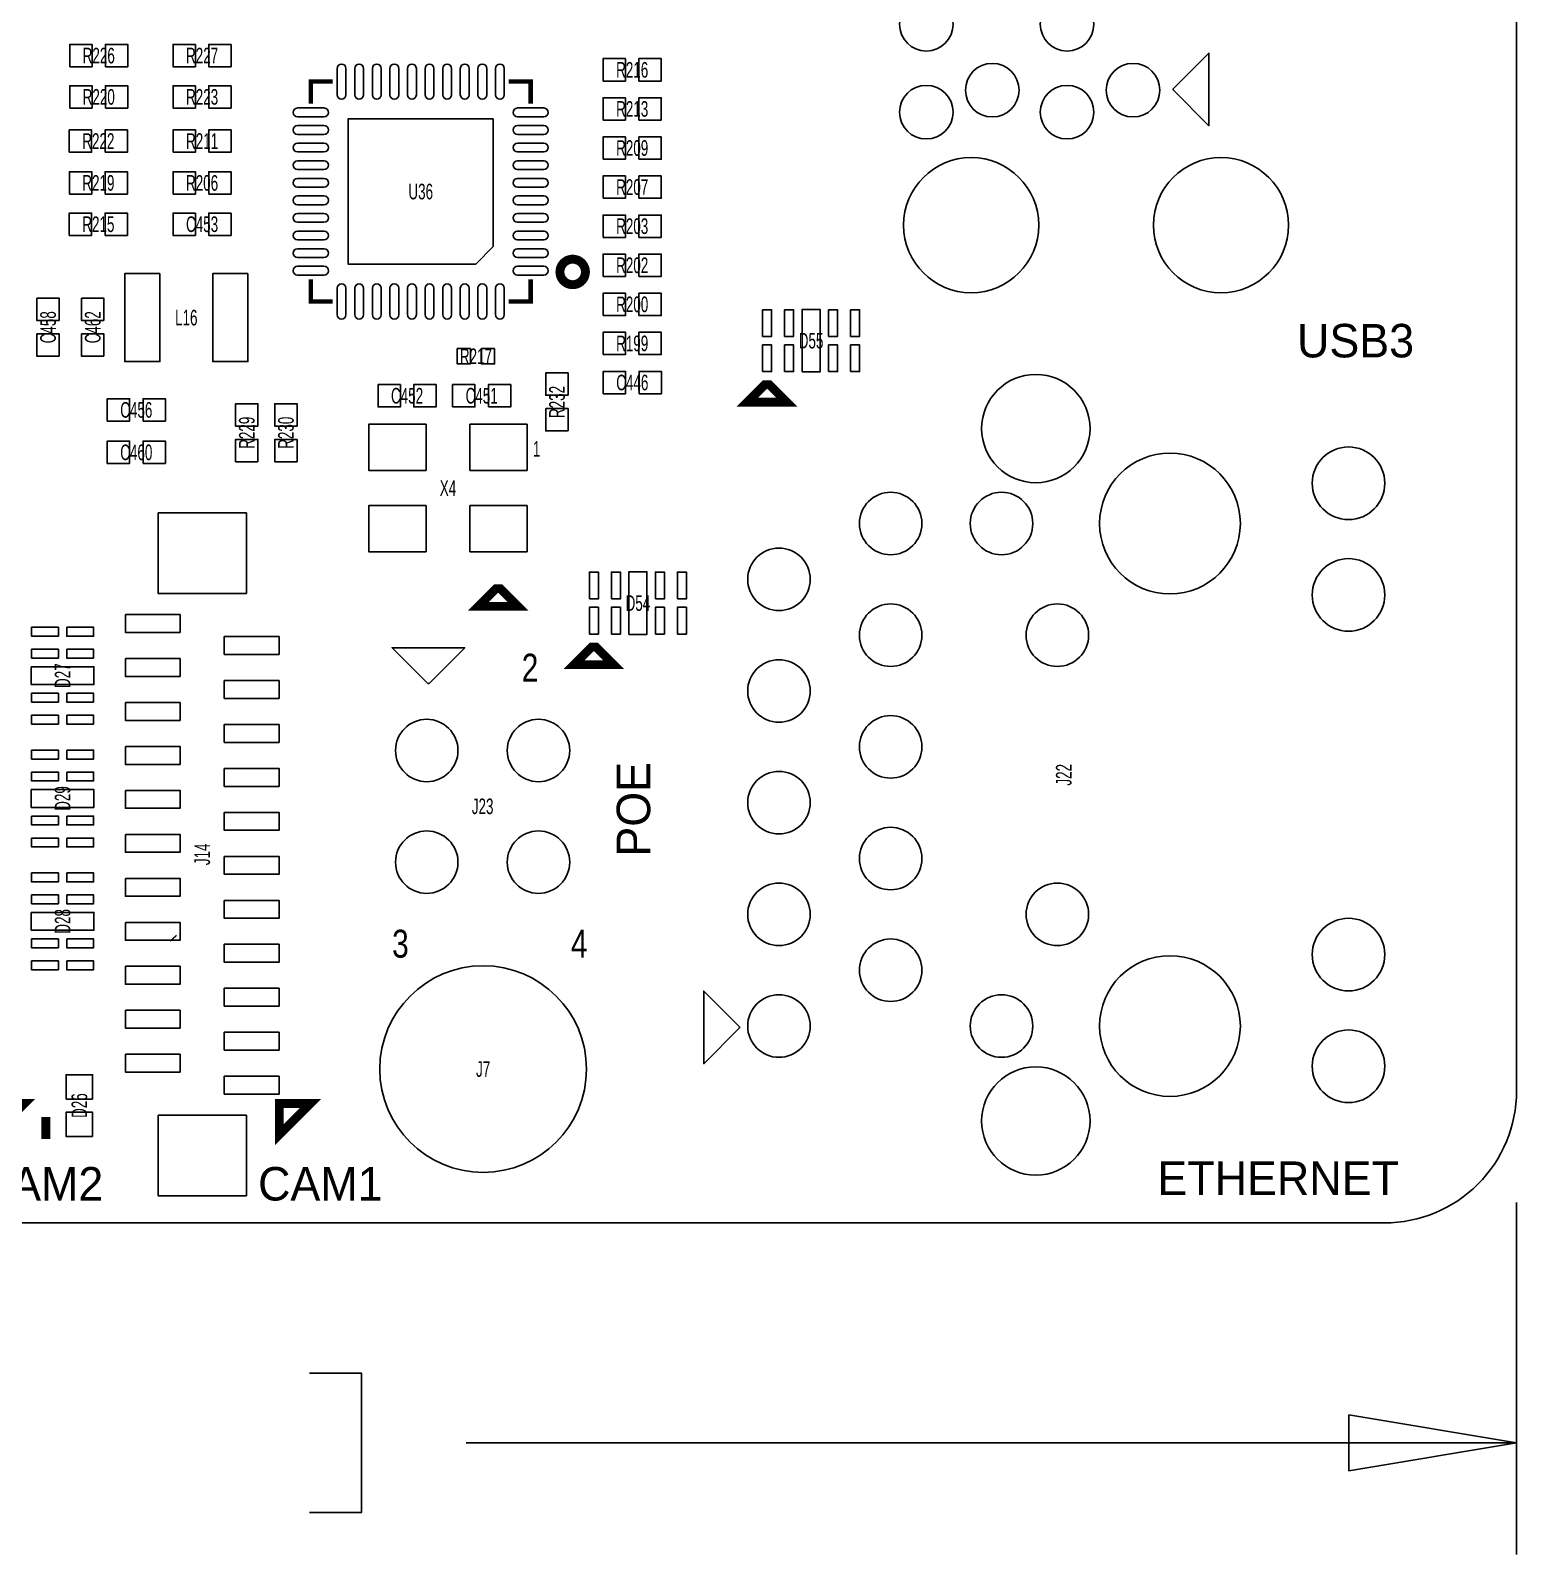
# Model space of a CAD drawing. Extents: x -9 to 288, y -8 to 181.
# Drawn here: x 51.21 to 85, y -7.54 to 27.12 of the extents above; entities that cross this region are included whole.
import ezdxf
from ezdxf.enums import TextEntityAlignment as Align

# ---------------------------------------------------------------- set-up
doc = ezdxf.new("R2010")
doc.units = 0
for name, color, linetype in [('BOARD_GEOMETRY_DIMENSION', 2, 'CONTINUOUS'), ('BOARD_GEOMETRY_OUTLINE', 3, 'CONTINUOUS'), ('BOARD_GEOMETRY_SILKSCREEN_TOP', 1, 'CONTINUOUS'), ('PACKAGE_GEOMETRY_SILKSCREEN_TOP', 4, 'CONTINUOUS'), ('PIN_TOP', 5, 'CONTINUOUS'), ('REF_DES_SILKSCREEN_TOP', 6, 'CONTINUOUS')]:
    doc.layers.add(name, color=color, linetype=linetype)

msp = doc.modelspace()

# ---------------------------------------------------------------- linework, layer by layer
at = {"layer": 'BOARD_GEOMETRY_DIMENSION'}
for points in [[(85.000008, 0.459994), (85.000008, -7.5438)], [(57.5564, -6.5913), (58.7375, -6.5913), (58.7375, -3.4163), (57.5564, -3.4163)], [(61.11875, -5.0038), (85.000008, -5.0038)]]:
    msp.add_lwpolyline(points, dxfattribs=at)
msp.add_lwpolyline([(81.190008, -5.6388), (85.000008, -5.0038), (81.190008, -4.3688)], close=True, dxfattribs=at)
at = {"layer": 'BOARD_GEOMETRY_OUTLINE'}
msp.add_lwpolyline([(2.999994, 55.99999), (82.000014, 55.99999, -0.414214), (85.000008, 52.999996), (85.000008, 2.999994, -0.414214), (82.000014, 0), (2.999994, 0, -0.414214), (0, 2.999994), (0, 52.999996, -0.414214)], format="xyb", close=True, dxfattribs=at)
at = {"layer": 'PACKAGE_GEOMETRY_SILKSCREEN_TOP'}
for points in [[(78.0034, 25.1587), (78.0034, 26.6065), (77.1906, 25.7937), (77.1906, 25.7683), (78.0034, 24.9555)], [(60.8838, 13.081), (59.436, 13.081), (60.2488, 12.2682), (60.2742, 12.2682), (61.087, 13.081)], [(66.5226, 5.0673), (66.5226, 3.6195), (67.3354, 4.4323), (67.3354, 4.4577), (66.5226, 5.2705)]]:
    msp.add_lwpolyline(points, close=True, dxfattribs=at)
for points, const_width in [([(58.08632, 25.95786), (57.586448, 25.95786), (57.586448, 25.457988)], 0.100076), ([(62.586184, 25.457988), (62.586184, 25.95786), (62.086312, 25.95786)], 0.100076), ([(57.586448, 21.457996), (57.586448, 20.958124), (58.08632, 20.958124)], 0.100076), ([(62.086312, 20.958124), (62.586184, 20.958124), (62.586184, 21.457996)], 0.100076), ([(51.562, 1.908988), (51.562, 2.409012)], 0.2)]:
    msp.add_lwpolyline(points, dxfattribs=dict(at, const_width=const_width))
at = {"layer": 'PACKAGE_GEOMETRY_SILKSCREEN_TOP', "const_width": 0.2032}
msp.add_lwpolyline([(63.830322, 21.629192, 1), (63.25111, 21.629192, 1)], format="xyb", close=True, dxfattribs=at)
at = {"layer": 'PACKAGE_GEOMETRY_SILKSCREEN_TOP'}
msp.add_lwpolyline([(63.826225, 21.626393, 1), (63.260807, 21.626391, 1)], format="xyb", close=True, dxfattribs=at)
at = {"layer": 'PACKAGE_GEOMETRY_SILKSCREEN_TOP', "const_width": 0.2}
for points in [[(67.911, 19.065999), (67.511, 18.666), (68.411001, 18.666), (68.010999, 19.065999)], [(61.798998, 14.424), (61.398998, 14.024), (62.298999, 14.024), (61.898997, 14.424)], [(63.974, 13.096999), (63.574, 12.697), (64.474001, 12.697), (64.073999, 13.096999)], [(50.370247, 2.715753), (50.370247, 2.008645), (51.077353, 2.715753)], [(56.872647, 2.715753), (56.872645, 2.008647), (57.579753, 2.715753)]]:
    msp.add_lwpolyline(points, close=True, dxfattribs=at)
msp.add_lwpolyline([(54.450412, 6.485509, -0.003953), (54.471799, 6.462217)], format="xyb", dxfattribs=at)
at = {"layer": 'PIN_TOP'}
for points in [[(52.105204, 26.296671), (52.105204, 26.804671), (52.613204, 26.804671), (52.613204, 26.296671)], [(52.918004, 26.296671), (52.918004, 26.804671), (53.426004, 26.804671), (53.426004, 26.296671)], [(54.962806, 26.804671), (54.962806, 26.296671), (54.454806, 26.296671), (54.454806, 26.804671)], [(55.775606, 26.804671), (55.775606, 26.296671), (55.267606, 26.296671), (55.267606, 26.804671)], [(64.233806, 25.972008), (64.233806, 26.480008), (64.741806, 26.480008), (64.741806, 25.972008)], [(65.046606, 25.972008), (65.046606, 26.480008), (65.554606, 26.480008), (65.554606, 25.972008)], [(52.105204, 25.356871), (52.105204, 25.864871), (52.613204, 25.864871), (52.613204, 25.356871)], [(52.918004, 25.356871), (52.918004, 25.864871), (53.426004, 25.864871), (53.426004, 25.356871)], [(54.962806, 25.864871), (54.962806, 25.356871), (54.454806, 25.356871), (54.454806, 25.864871)], [(55.775606, 25.864871), (55.775606, 25.356871), (55.267606, 25.356871), (55.267606, 25.864871)], [(64.233806, 25.083008), (64.233806, 25.591008), (64.741806, 25.591008), (64.741806, 25.083008)], [(65.046606, 25.083008), (65.046606, 25.591008), (65.554606, 25.591008), (65.554606, 25.083008)], [(61.736326, 25.108002), (58.436307, 25.108002), (58.436307, 21.807983), (61.336326, 21.807983), (61.736326, 22.207982)], [(52.096289, 24.351945), (52.096289, 24.859945), (52.604289, 24.859945), (52.604289, 24.351945)], [(52.909089, 24.351945), (52.909089, 24.859945), (53.417089, 24.859945), (53.417089, 24.351945)], [(54.454806, 24.351945), (54.454806, 24.859945), (54.962806, 24.859945), (54.962806, 24.351945)], [(55.267606, 24.351945), (55.267606, 24.859945), (55.775606, 24.859945), (55.775606, 24.351945)], [(64.233806, 24.194008), (64.233806, 24.702008), (64.741806, 24.702008), (64.741806, 24.194008)], [(65.046606, 24.194008), (65.046606, 24.702008), (65.554606, 24.702008), (65.554606, 24.194008)], [(52.096746, 23.400461), (52.096746, 23.908461), (52.604746, 23.908461), (52.604746, 23.400461)], [(52.909546, 23.400461), (52.909546, 23.908461), (53.417546, 23.908461), (53.417546, 23.400461)], [(54.454806, 23.400461), (54.454806, 23.908461), (54.962806, 23.908461), (54.962806, 23.400461)], [(55.267606, 23.400461), (55.267606, 23.908461), (55.775606, 23.908461), (55.775606, 23.400461)], [(64.233806, 23.305008), (64.233806, 23.813008), (64.741806, 23.813008), (64.741806, 23.305008)], [(65.046606, 23.305008), (65.046606, 23.813008), (65.554606, 23.813008), (65.554606, 23.305008)], [(52.096289, 22.460661), (52.096289, 22.968661), (52.604289, 22.968661), (52.604289, 22.460661)], [(52.909089, 22.460661), (52.909089, 22.968661), (53.417089, 22.968661), (53.417089, 22.460661)], [(54.962806, 22.968661), (54.962806, 22.460661), (54.454806, 22.460661), (54.454806, 22.968661)], [(55.775606, 22.968661), (55.775606, 22.460661), (55.267606, 22.460661), (55.267606, 22.968661)], [(64.233806, 22.416008), (64.233806, 22.924008), (64.741806, 22.924008), (64.741806, 22.416008)], [(65.046606, 22.416008), (65.046606, 22.924008), (65.554606, 22.924008), (65.554606, 22.416008)], [(64.233806, 21.527008), (64.233806, 22.035008), (64.741806, 22.035008), (64.741806, 21.527008)], [(65.046606, 21.527008), (65.046606, 22.035008), (65.554606, 22.035008), (65.554606, 21.527008)], [(54.15567, 21.590203), (54.15567, 19.590207), (53.35557, 19.590207), (53.35557, 21.590203)], [(56.155666, 21.590203), (56.155666, 19.590207), (55.355566, 19.590207), (55.355566, 21.590203)], [(64.233806, 20.638008), (64.233806, 21.146008), (64.741806, 21.146008), (64.741806, 20.638008)], [(65.046606, 20.638008), (65.046606, 21.146008), (65.554606, 21.146008), (65.554606, 20.638008)], [(51.8668, 20.5232), (51.3588, 20.5232), (51.3588, 21.0312), (51.8668, 21.0312)], [(52.8828, 20.5232), (52.3748, 20.5232), (52.3748, 21.0312), (52.8828, 21.0312)], [(67.859399, 20.161199), (67.859399, 20.770799), (68.062599, 20.770799), (68.062599, 20.161199)], [(68.359401, 20.161199), (68.359401, 20.770799), (68.562601, 20.770799), (68.562601, 20.161199)], [(68.7578, 19.3548), (68.7578, 20.7772), (69.1642, 20.7772), (69.1642, 19.3548)], [(68.7578, 19.3548), (68.7578, 20.7772), (69.1642, 20.7772), (69.1642, 19.3548)], [(69.359399, 20.161199), (69.359399, 20.770799), (69.562599, 20.770799), (69.562599, 20.161199)], [(69.859401, 20.161199), (69.859401, 20.770799), (70.062601, 20.770799), (70.062601, 20.161199)], [(51.8668, 19.7104), (51.3588, 19.7104), (51.3588, 20.2184), (51.8668, 20.2184)], [(52.8828, 19.7104), (52.3748, 19.7104), (52.3748, 20.2184), (52.8828, 20.2184)], [(64.233806, 19.749008), (64.233806, 20.257008), (64.741806, 20.257008), (64.741806, 19.749008)], [(65.046606, 19.749008), (65.046606, 20.257008), (65.554606, 20.257008), (65.554606, 19.749008)], [(61.215999, 19.8854), (61.215999, 19.5354), (60.916, 19.5354), (60.916, 19.8854)], [(61.766, 19.8854), (61.766, 19.5354), (61.466001, 19.5354), (61.466001, 19.8854)], [(67.859399, 19.361201), (67.859399, 19.970801), (68.062599, 19.970801), (68.062599, 19.361201)], [(68.359401, 19.361201), (68.359401, 19.970801), (68.562601, 19.970801), (68.562601, 19.361201)], [(69.359399, 19.361201), (69.359399, 19.970801), (69.562599, 19.970801), (69.562599, 19.361201)], [(69.859401, 19.361201), (69.859401, 19.970801), (70.062601, 19.970801), (70.062601, 19.361201)], [(59.623046, 19.067323), (59.623046, 18.559323), (59.115046, 18.559323), (59.115046, 19.067323)], [(60.435846, 19.067323), (60.435846, 18.559323), (59.927846, 18.559323), (59.927846, 19.067323)], [(60.811999, 18.559323), (60.811999, 19.067323), (61.319999, 19.067323), (61.319999, 18.559323)], [(61.624799, 18.559323), (61.624799, 19.067323), (62.132799, 19.067323), (62.132799, 18.559323)], [(63.437008, 18.824194), (62.929008, 18.824194), (62.929008, 19.332194), (63.437008, 19.332194)], [(64.2366, 18.860011), (64.2366, 19.368011), (64.7446, 19.368011), (64.7446, 18.860011)], [(65.0494, 18.860011), (65.0494, 19.368011), (65.5574, 19.368011), (65.5574, 18.860011)], [(52.959, 18.2372), (52.959, 18.7452), (53.467, 18.7452), (53.467, 18.2372)], [(53.7718, 18.2372), (53.7718, 18.7452), (54.2798, 18.7452), (54.2798, 18.2372)], [(56.385206, 18.123408), (55.877206, 18.123408), (55.877206, 18.631408), (56.385206, 18.631408)], [(57.274206, 18.123408), (56.766206, 18.123408), (56.766206, 18.631408), (57.274206, 18.631408)], [(63.437008, 18.011394), (62.929008, 18.011394), (62.929008, 18.519394), (63.437008, 18.519394)], [(60.205988, 18.163197), (60.205988, 17.113186), (58.905991, 17.113186), (58.905991, 18.163197)], [(62.506009, 18.163197), (62.506009, 17.113186), (61.206012, 17.113186), (61.206012, 18.163197)], [(52.959, 17.272), (52.959, 17.78), (53.467, 17.78), (53.467, 17.272)], [(53.7718, 17.272), (53.7718, 17.78), (54.2798, 17.78), (54.2798, 17.272)], [(56.385206, 17.310608), (55.877206, 17.310608), (55.877206, 17.818608), (56.385206, 17.818608)], [(57.274206, 17.310608), (56.766206, 17.310608), (56.766206, 17.818608), (57.274206, 17.818608)], [(60.205988, 16.313214), (60.205988, 15.263203), (58.905991, 15.263203), (58.905991, 16.313214)], [(62.506009, 16.313214), (62.506009, 15.263203), (61.206012, 15.263203), (61.206012, 16.313214)], [(54.1147, 16.146399), (56.1213, 16.146399), (56.1213, 14.317599), (54.1147, 14.317599)], [(63.922399, 14.192199), (63.922399, 14.801799), (64.125599, 14.801799), (64.125599, 14.192199)], [(64.422401, 14.192199), (64.422401, 14.801799), (64.625601, 14.801799), (64.625601, 14.192199)], [(64.8208, 13.3858), (64.8208, 14.8082), (65.2272, 14.8082), (65.2272, 13.3858)], [(64.8208, 13.3858), (64.8208, 14.8082), (65.2272, 14.8082), (65.2272, 13.3858)], [(65.422399, 14.192199), (65.422399, 14.801799), (65.625599, 14.801799), (65.625599, 14.192199)], [(65.922401, 14.192199), (65.922401, 14.801799), (66.125601, 14.801799), (66.125601, 14.192199)], [(63.922399, 13.392201), (63.922399, 14.001801), (64.125599, 14.001801), (64.125599, 13.392201)], [(64.422401, 13.392201), (64.422401, 14.001801), (64.625601, 14.001801), (64.625601, 13.392201)], [(65.422399, 13.392201), (65.422399, 14.001801), (65.625599, 14.001801), (65.625599, 13.392201)], [(65.922401, 13.392201), (65.922401, 14.001801), (66.125601, 14.001801), (66.125601, 13.392201)], [(51.238201, 13.547601), (51.847801, 13.547601), (51.847801, 13.344401), (51.238201, 13.344401)], [(52.038199, 13.547601), (52.647799, 13.547601), (52.647799, 13.344401), (52.038199, 13.344401)], [(53.370701, 13.8352), (54.615301, 13.8352), (54.615301, 13.4288), (53.370701, 13.4288)], [(55.620699, 13.335201), (56.865299, 13.335201), (56.865299, 12.928801), (55.620699, 12.928801)], [(51.238201, 13.047599), (51.847801, 13.047599), (51.847801, 12.844399), (51.238201, 12.844399)], [(52.038199, 13.047599), (52.647799, 13.047599), (52.647799, 12.844399), (52.038199, 12.844399)], [(53.370701, 12.835199), (54.615301, 12.835199), (54.615301, 12.428799), (53.370701, 12.428799)], [(51.2318, 12.6492), (52.6542, 12.6492), (52.6542, 12.2428), (51.2318, 12.2428)], [(51.2318, 12.6492), (52.6542, 12.6492), (52.6542, 12.2428), (51.2318, 12.2428)], [(55.620699, 12.3352), (56.865299, 12.3352), (56.865299, 11.9288), (55.620699, 11.9288)], [(51.238201, 12.047601), (51.847801, 12.047601), (51.847801, 11.844401), (51.238201, 11.844401)], [(52.038199, 12.047601), (52.647799, 12.047601), (52.647799, 11.844401), (52.038199, 11.844401)], [(53.370701, 11.835201), (54.615301, 11.835201), (54.615301, 11.428801), (53.370701, 11.428801)], [(51.238201, 11.547599), (51.847801, 11.547599), (51.847801, 11.344399), (51.238201, 11.344399)], [(52.038199, 11.547599), (52.647799, 11.547599), (52.647799, 11.344399), (52.038199, 11.344399)], [(55.620699, 11.3352), (56.865299, 11.3352), (56.865299, 10.9288), (55.620699, 10.9288)], [(51.238201, 10.753601), (51.847801, 10.753601), (51.847801, 10.550401), (51.238201, 10.550401)], [(52.038199, 10.753601), (52.647799, 10.753601), (52.647799, 10.550401), (52.038199, 10.550401)], [(53.370701, 10.835201), (54.615301, 10.835201), (54.615301, 10.428801), (53.370701, 10.428801)], [(51.238201, 10.253599), (51.847801, 10.253599), (51.847801, 10.050399), (51.238201, 10.050399)], [(52.038199, 10.253599), (52.647799, 10.253599), (52.647799, 10.050399), (52.038199, 10.050399)], [(55.620699, 10.335199), (56.865299, 10.335199), (56.865299, 9.928799), (55.620699, 9.928799)], [(51.2318, 9.8552), (52.6542, 9.8552), (52.6542, 9.4488), (51.2318, 9.4488)], [(51.2318, 9.8552), (52.6542, 9.8552), (52.6542, 9.4488), (51.2318, 9.4488)], [(53.370701, 9.8352), (54.615301, 9.8352), (54.615301, 9.4288), (53.370701, 9.4288)], [(51.238201, 9.253601), (51.847801, 9.253601), (51.847801, 9.050401), (51.238201, 9.050401)], [(52.038199, 9.253601), (52.647799, 9.253601), (52.647799, 9.050401), (52.038199, 9.050401)], [(55.620699, 9.335201), (56.865299, 9.335201), (56.865299, 8.928801), (55.620699, 8.928801)], [(51.238201, 8.753599), (51.847801, 8.753599), (51.847801, 8.550399), (51.238201, 8.550399)], [(52.038199, 8.753599), (52.647799, 8.753599), (52.647799, 8.550399), (52.038199, 8.550399)], [(53.370701, 8.835199), (54.615301, 8.835199), (54.615301, 8.428799), (53.370701, 8.428799)], [(55.620699, 8.335201), (56.865299, 8.335201), (56.865299, 7.928801), (55.620699, 7.928801)], [(51.238201, 7.959601), (51.847801, 7.959601), (51.847801, 7.756401), (51.238201, 7.756401)], [(52.038199, 7.959601), (52.647799, 7.959601), (52.647799, 7.756401), (52.038199, 7.756401)], [(53.370701, 7.835199), (54.615301, 7.835199), (54.615301, 7.428799), (53.370701, 7.428799)], [(51.238201, 7.459599), (51.847801, 7.459599), (51.847801, 7.256399), (51.238201, 7.256399)], [(52.038199, 7.459599), (52.647799, 7.459599), (52.647799, 7.256399), (52.038199, 7.256399)], [(55.620699, 7.3352), (56.865299, 7.3352), (56.865299, 6.9288), (55.620699, 6.9288)], [(51.2318, 7.0612), (52.6542, 7.0612), (52.6542, 6.6548), (51.2318, 6.6548)], [(51.2318, 7.0612), (52.6542, 7.0612), (52.6542, 6.6548), (51.2318, 6.6548)], [(53.370701, 6.835201), (54.615301, 6.835201), (54.615301, 6.428801), (53.370701, 6.428801)], [(51.238201, 6.459601), (51.847801, 6.459601), (51.847801, 6.256401), (51.238201, 6.256401)], [(52.038199, 6.459601), (52.647799, 6.459601), (52.647799, 6.256401), (52.038199, 6.256401)], [(55.620699, 6.335199), (56.865299, 6.335199), (56.865299, 5.928799), (55.620699, 5.928799)], [(51.238201, 5.959599), (51.847801, 5.959599), (51.847801, 5.756399), (51.238201, 5.756399)], [(52.038199, 5.959599), (52.647799, 5.959599), (52.647799, 5.756399), (52.038199, 5.756399)], [(53.370701, 5.8352), (54.615301, 5.8352), (54.615301, 5.4288), (53.370701, 5.4288)], [(55.620699, 5.335199), (56.865299, 5.335199), (56.865299, 4.928799), (55.620699, 4.928799)], [(53.370701, 4.8352), (54.615301, 4.8352), (54.615301, 4.4288), (53.370701, 4.4288)], [(55.620699, 4.335201), (56.865299, 4.335201), (56.865299, 3.928801), (55.620699, 3.928801)], [(53.370701, 3.835199), (54.615301, 3.835199), (54.615301, 3.428799), (53.370701, 3.428799)], [(52.623999, 2.816987), (52.024001, 2.816987), (52.024001, 3.366999), (52.623999, 3.366999)], [(55.620699, 3.3352), (56.865299, 3.3352), (56.865299, 2.9288), (55.620699, 2.9288)], [(52.623999, 1.967001), (52.024001, 1.967001), (52.024001, 2.517013), (52.623999, 2.517013)], [(54.1147, 2.446401), (56.1213, 2.446401), (56.1213, 0.617601), (54.1147, 0.617601)]]:
    msp.add_lwpolyline(points, close=True, dxfattribs=at)
for points in [[(58.386218, 26.25786), (58.386218, 25.657861, -1), (58.186218, 25.657861), (58.186218, 26.25786, -1)], [(58.786268, 26.25786), (58.786268, 25.657861, -1), (58.586268, 25.657861), (58.586268, 26.25786, -1)], [(59.186318, 26.25786), (59.186318, 25.657861, -1), (58.986318, 25.657861), (58.986318, 26.25786, -1)], [(59.586368, 26.25786), (59.586368, 25.657861, -1), (59.386368, 25.657861), (59.386368, 26.25786, -1)], [(59.986418, 26.25786), (59.986418, 25.657861, -1), (59.786418, 25.657861), (59.786418, 26.25786, -1)], [(60.386214, 26.25786), (60.386214, 25.657861, -1), (60.186214, 25.657861), (60.186214, 26.25786, -1)], [(60.786264, 26.25786), (60.786264, 25.657861, -1), (60.586264, 25.657861), (60.586264, 26.25786, -1)], [(61.186314, 26.25786), (61.186314, 25.657861, -1), (60.986314, 25.657861), (60.986314, 26.25786, -1)], [(61.586364, 26.25786), (61.586364, 25.657861, -1), (61.386364, 25.657861), (61.386364, 26.25786, -1)], [(61.986414, 26.25786), (61.986414, 25.657861, -1), (61.786414, 25.657861), (61.786414, 26.25786, -1)], [(57.886448, 25.15809), (57.286449, 25.15809, -1), (57.286449, 25.35809), (57.886448, 25.35809, -1)], [(62.886184, 25.15809), (62.286185, 25.15809, -1), (62.286185, 25.35809), (62.886184, 25.35809, -1)], [(57.886448, 24.75804), (57.286449, 24.75804, -1), (57.286449, 24.95804), (57.886448, 24.95804, -1)], [(62.886184, 24.75804), (62.286185, 24.75804, -1), (62.286185, 24.95804), (62.886184, 24.95804, -1)], [(57.886448, 24.35799), (57.286449, 24.35799, -1), (57.286449, 24.55799), (57.886448, 24.55799, -1)], [(62.886184, 24.35799), (62.286185, 24.35799, -1), (62.286185, 24.55799), (62.886184, 24.55799, -1)], [(57.886448, 23.95794), (57.286449, 23.95794, -1), (57.286449, 24.15794), (57.886448, 24.15794, -1)], [(62.886184, 23.95794), (62.286185, 23.95794, -1), (62.286185, 24.15794), (62.886184, 24.15794, -1)], [(57.886448, 23.55789), (57.286449, 23.55789, -1), (57.286449, 23.75789), (57.886448, 23.75789, -1)], [(62.886184, 23.55789), (62.286185, 23.55789, -1), (62.286185, 23.75789), (62.886184, 23.75789, -1)], [(57.886448, 23.158094), (57.286449, 23.158094, -1), (57.286449, 23.358094), (57.886448, 23.358094, -1)], [(62.886184, 23.158094), (62.286185, 23.158094, -1), (62.286185, 23.358094), (62.886184, 23.358094, -1)], [(57.886448, 22.758044), (57.286449, 22.758044, -1), (57.286449, 22.958044), (57.886448, 22.958044, -1)], [(62.886184, 22.758044), (62.286185, 22.758044, -1), (62.286185, 22.958044), (62.886184, 22.958044, -1)], [(57.886448, 22.357994), (57.286449, 22.357994, -1), (57.286449, 22.557994), (57.886448, 22.557994, -1)], [(62.886184, 22.357994), (62.286185, 22.357994, -1), (62.286185, 22.557994), (62.886184, 22.557994, -1)], [(57.886448, 21.957944), (57.286449, 21.957944, -1), (57.286449, 22.157944), (57.886448, 22.157944, -1)], [(62.886184, 21.957944), (62.286185, 21.957944, -1), (62.286185, 22.157944), (62.886184, 22.157944, -1)], [(57.886448, 21.557894), (57.286449, 21.557894, -1), (57.286449, 21.757894), (57.886448, 21.757894, -1)], [(62.886184, 21.557894), (62.286185, 21.557894, -1), (62.286185, 21.757894), (62.886184, 21.757894, -1)], [(58.186218, 20.658125), (58.186218, 21.258124, -1), (58.386218, 21.258124), (58.386218, 20.658125, -1)], [(58.586268, 20.658125), (58.586268, 21.258124, -1), (58.786268, 21.258124), (58.786268, 20.658125, -1)], [(58.986318, 20.658125), (58.986318, 21.258124, -1), (59.186318, 21.258124), (59.186318, 20.658125, -1)], [(59.386368, 20.658125), (59.386368, 21.258124, -1), (59.586368, 21.258124), (59.586368, 20.658125, -1)], [(59.786418, 20.658125), (59.786418, 21.258124, -1), (59.986418, 21.258124), (59.986418, 20.658125, -1)], [(60.186214, 20.658125), (60.186214, 21.258124, -1), (60.386214, 21.258124), (60.386214, 20.658125, -1)], [(60.586264, 20.658125), (60.586264, 21.258124, -1), (60.786264, 21.258124), (60.786264, 20.658125, -1)], [(60.986314, 20.658125), (60.986314, 21.258124, -1), (61.186314, 21.258124), (61.186314, 20.658125, -1)], [(61.386364, 20.658125), (61.386364, 21.258124, -1), (61.586364, 21.258124), (61.586364, 20.658125, -1)], [(61.786414, 20.658125), (61.786414, 21.258124, -1), (61.986414, 21.258124), (61.986414, 20.658125, -1)]]:
    msp.add_lwpolyline(points, format="xyb", close=True, dxfattribs=at)
for centre, radius in [((71.580934, 27.263293), 0.6096), ((74.78108, 27.263293), 0.6096), ((73.081058, 25.763169), 0.6096), ((76.28095, 25.763169), 0.6096), ((71.580934, 25.263297), 0.6096), ((74.78108, 25.263297), 0.6096), ((72.600998, 22.693325), 1.5367), ((78.280946, 22.693325), 1.5367), ((74.071008, 18.066794), 1.2319), ((77.121007, 15.906793), 1.6002), ((81.181006, 16.821793), 0.8255), ((70.771007, 15.906793), 0.7112), ((73.291007, 15.906793), 0.7112), ((68.231007, 14.636793), 0.7112), ((81.181006, 14.281793), 0.8255), ((70.771007, 13.366793), 0.7112), ((74.561007, 13.366793), 0.7112), ((68.231007, 12.096793), 0.7112), ((60.2234, 10.7442), 0.71), ((62.7634, 10.7442), 0.71), ((70.771007, 10.826793), 0.7112), ((68.231007, 9.556793), 0.7112), ((60.2234, 8.2042), 0.71), ((62.7634, 8.2042), 0.71), ((70.771007, 8.286793), 0.7112), ((68.231007, 7.016793), 0.7112), ((74.561007, 7.016793), 0.7112), ((81.181006, 6.101794), 0.8255), ((70.771007, 5.746793), 0.7112), ((77.121007, 4.476793), 1.6002), ((61.505216, 3.49819), 2.35), ((68.231007, 4.476793), 0.7112), ((73.291007, 4.476793), 0.7112), ((81.181006, 3.561794), 0.8255), ((74.071008, 2.316792), 1.2319)]:
    msp.add_circle(centre, radius, dxfattribs=at)

# ---------------------------------------------------------------- texts
at = {"layer": 'BOARD_GEOMETRY_SILKSCREEN_TOP'}
for s, p in [('USB3', (80.01, 19.685)), ('ETHERNET', (76.835, 0.635)), ('CAM2', (50.038, 0.508)), ('CAM1', (56.388, 0.508))]:
    msp.add_text(s, height=0.762, dxfattribs=at).set_placement(p)
msp.add_text('POE', height=0.762, rotation=90, dxfattribs=at).set_placement((65.3034, 8.3312))
at = {"layer": 'PACKAGE_GEOMETRY_SILKSCREEN_TOP'}
for s, height, width, p in [('1', 0.3556, 0.642857, (62.6364, 17.4244)), ('2', 0.635, 0.8, (62.3824, 12.310534)), ('3', 0.635, 0.8, (59.436, 6.0325)), ('4', 0.635, 0.8, (63.5, 6.0325))]:
    msp.add_text(s, height=height, dxfattribs=dict(at, width=width)).set_placement(p)
at = {"layer": 'REF_DES_SILKSCREEN_TOP', "width": 0.642857}
for s, p in [('R226', (52.765604, 26.372871)), ('R227', (55.115206, 26.372871)), ('R216', (64.894206, 26.048208)), ('R220', (52.765604, 25.433071)), ('R223', (55.115206, 25.433071)), ('R213', (64.894206, 25.159208)), ('R222', (52.756689, 24.428145)), ('R211', (55.115206, 24.428145)), ('R209', (64.894206, 24.270208)), ('R219', (52.757146, 23.476661)), ('R206', (55.115206, 23.476661)), ('U36', (60.086316, 23.280192)), ('R207', (64.894206, 23.381208)), ('R215', (52.756689, 22.536861)), ('C453', (55.115206, 22.536861)), ('R203', (64.894206, 22.492208)), ('R202', (64.894206, 21.603208)), ('R200', (64.894206, 20.714208)), ('L16', (54.755618, 20.412405)), ('R199', (64.894206, 19.825208)), ('D55', (68.961, 19.8882)), ('R217', (61.341, 19.5326)), ('C446', (64.897, 18.936211)), ('C452', (59.775446, 18.635523)), ('C451', (61.472399, 18.635523)), ('C456', (53.6194, 18.3134)), ('C460', (53.6194, 17.3482)), ('X4', (60.706, 16.5354)), ('D54', (65.024, 13.9192)), ('J23', (61.4934, 9.2964)), ('J7', (61.505216, 3.32039))]:
    msp.add_text(s, height=0.3556, dxfattribs=at).set_placement(p, align=Align.CENTER)
for s, p in [('C458', (51.7906, 20.3708)), ('C462', (52.8066, 20.3708)), ('R232', (63.360808, 18.671794)), ('R229', (56.309006, 17.971008)), ('R230', (57.198006, 17.971008)), ('D27', (52.1208, 12.446)), ('J22', (74.883808, 10.191793)), ('D29', (52.1208, 9.652)), ('J14', (55.2958, 8.382)), ('D28', (52.1208, 6.858)), ('D26', (52.5018, 2.667))]:
    msp.add_text(s, height=0.3556, rotation=90, dxfattribs=at).set_placement(p, align=Align.CENTER)

doc.saveas('drawing.dxf')
